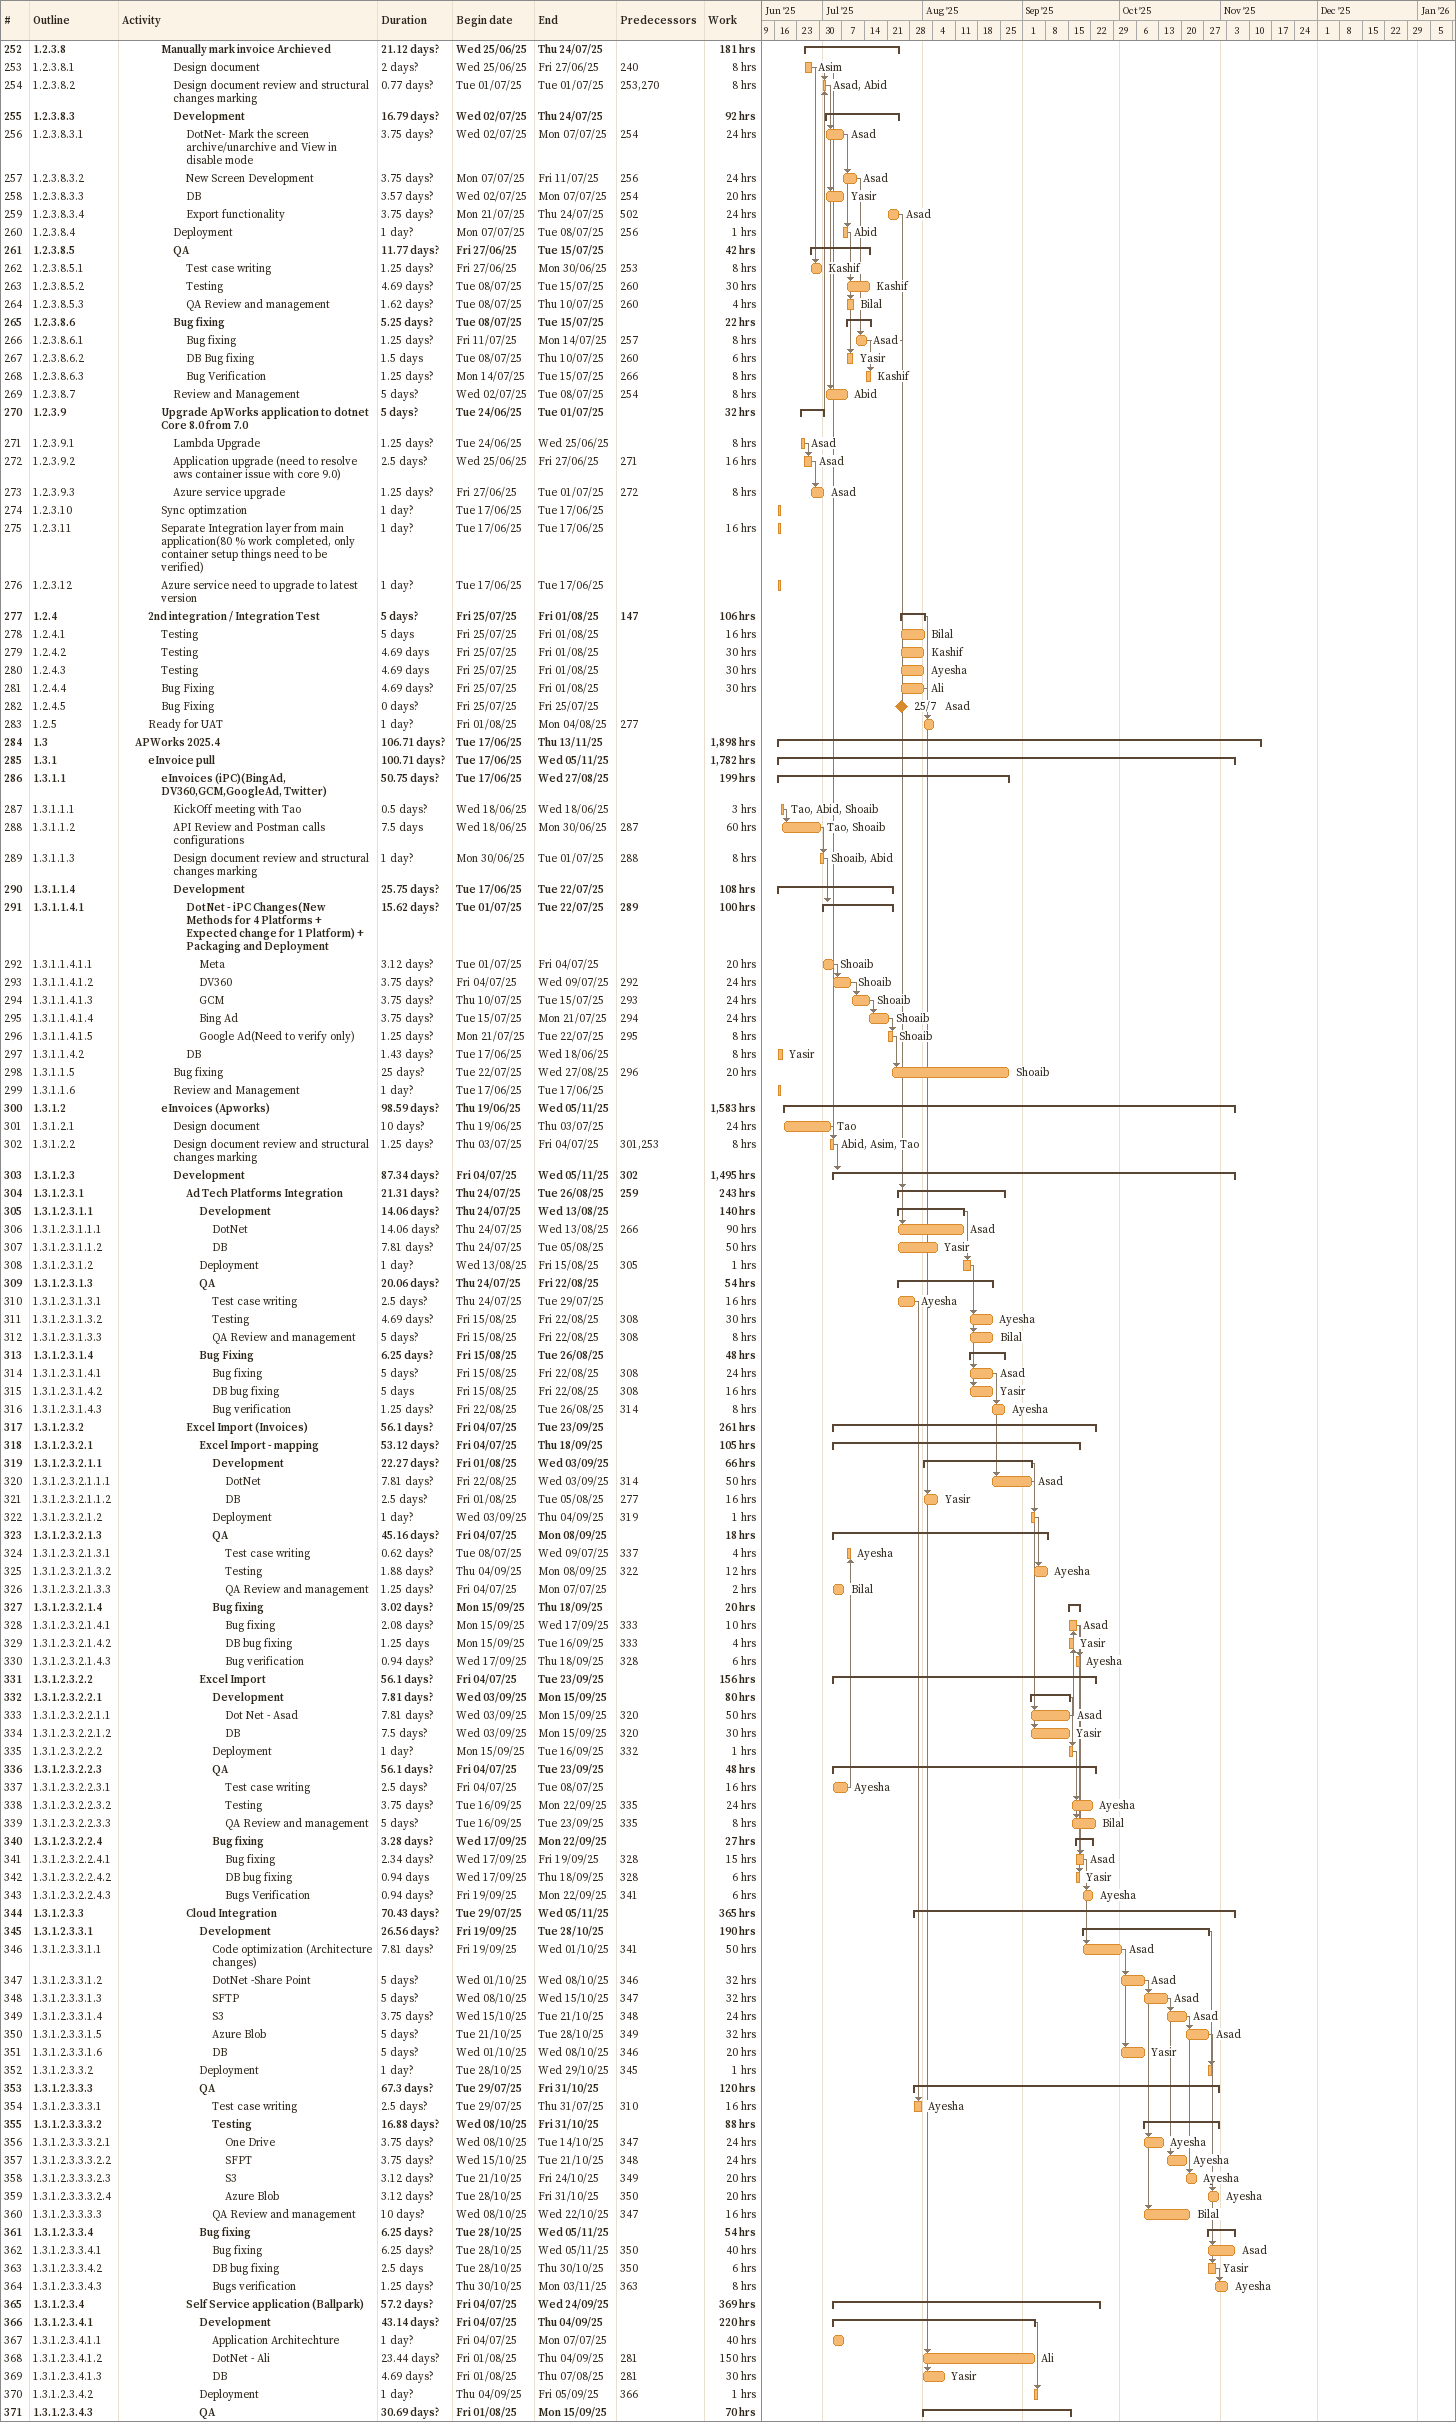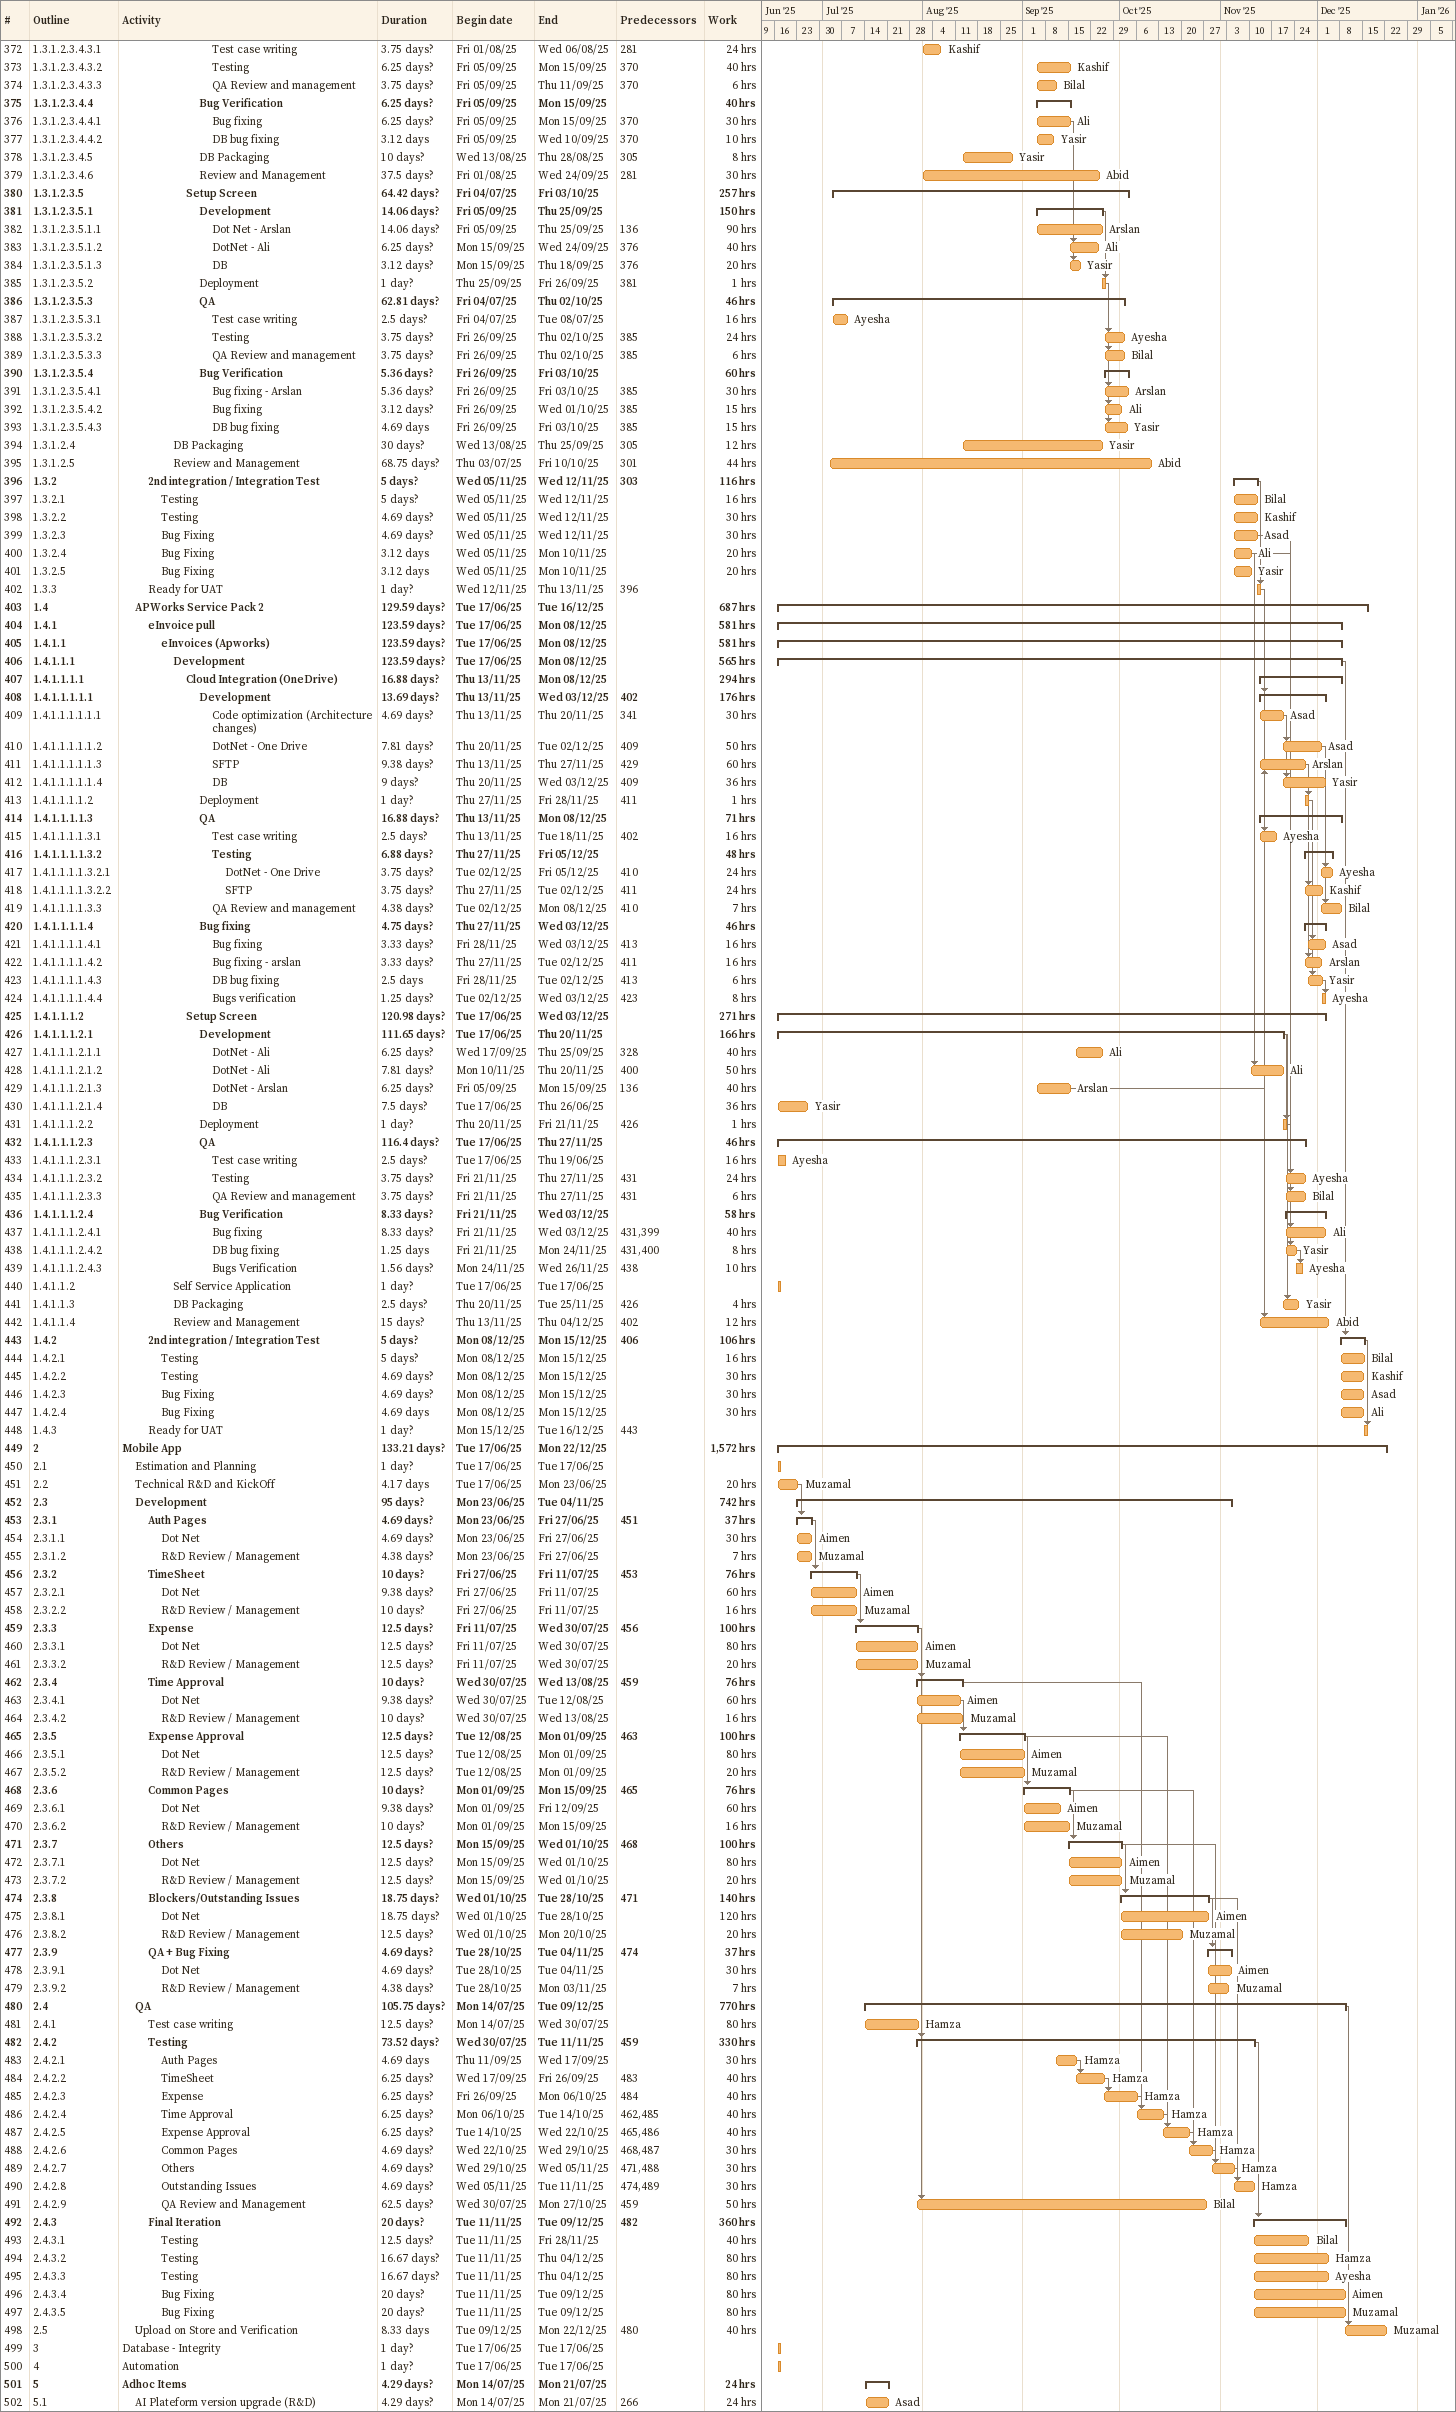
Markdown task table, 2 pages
| ID | WBS | Task | Duration | Start | Finish | Predecessors | Resources | Work (h) |
|---|---|---|---|---|---|---|---|---|
| 252 | 1.2.3.8 | **Manually mark invoice Archieved** | 21.12d? | 2025-06-25 | 2025-07-24 |  |  | 181 |
| 253 | 1.2.3.8.1 | Design document | 2d? | 2025-06-25 | 2025-06-27 | 240 | Asim | 8 |
| 254 | 1.2.3.8.2 | Design document review and structural changes marking | 0.77d? | 2025-07-01 | 2025-07-01 | 253, 270 | Asad, Abid | 8 |
| 255 | 1.2.3.8.3 | **Development** | 16.79d? | 2025-07-02 | 2025-07-24 |  |  | 92 |
| 256 | 1.2.3.8.3.1 | DotNet- Mark the screen archive/unarchive and View in disable mode | 3.75d? | 2025-07-02 | 2025-07-07 | 254 | Asad | 24 |
| 257 | 1.2.3.8.3.2 | New Screen Development | 3.75d? | 2025-07-07 | 2025-07-11 | 256 | Asad | 24 |
| 258 | 1.2.3.8.3.3 | DB | 3.57d? | 2025-07-02 | 2025-07-07 | 254 | Yasir | 20 |
| 259 | 1.2.3.8.3.4 | Export functionality | 3.75d? | 2025-07-21 | 2025-07-24 | 502 | Asad | 24 |
| 260 | 1.2.3.8.4 | Deployment | 1d? | 2025-07-07 | 2025-07-08 | 256 | Abid | 1 |
| 261 | 1.2.3.8.5 | **QA** | 11.77d? | 2025-06-27 | 2025-07-15 |  |  | 42 |
| 262 | 1.2.3.8.5.1 | Test case writing | 1.25d? | 2025-06-27 | 2025-06-30 | 253 | Kashif | 8 |
| 263 | 1.2.3.8.5.2 | Testing | 4.69d? | 2025-07-08 | 2025-07-15 | 260 | Kashif | 30 |
| 264 | 1.2.3.8.5.3 | QA Review and management | 1.62d? | 2025-07-08 | 2025-07-10 | 260 | Bilal | 4 |
| 265 | 1.2.3.8.6 | **Bug fixing** | 5.25d? | 2025-07-08 | 2025-07-15 |  |  | 22 |
| 266 | 1.2.3.8.6.1 | Bug fixing | 1.25d? | 2025-07-11 | 2025-07-14 | 257 | Asad | 8 |
| 267 | 1.2.3.8.6.2 | DB Bug fixing | 1.5d | 2025-07-08 | 2025-07-10 | 260 | Yasir | 6 |
| 268 | 1.2.3.8.6.3 | Bug Verification | 1.25d? | 2025-07-14 | 2025-07-15 | 266 | Kashif | 8 |
| 269 | 1.2.3.8.7 | Review and Management | 5d? | 2025-07-02 | 2025-07-08 | 254 | Abid | 8 |
| 270 | 1.2.3.9 | **Upgrade ApWorks application to dotnet Core 8.0 from 7.0** | 5d? | 2025-06-24 | 2025-07-01 |  |  | 32 |
| 271 | 1.2.3.9.1 | Lambda Upgrade | 1.25d? | 2025-06-24 | 2025-06-25 |  | Asad | 8 |
| 272 | 1.2.3.9.2 | Application upgrade (need to resolve aws container issue with core 9.0) | 2.5d? | 2025-06-25 | 2025-06-27 | 271 | Asad | 16 |
| 273 | 1.2.3.9.3 | Azure service upgrade | 1.25d? | 2025-06-27 | 2025-07-01 | 272 | Asad | 8 |
| 274 | 1.2.3.10 | Sync optimzation | 1d? | 2025-06-17 | 2025-06-17 |  |  |  |
| 275 | 1.2.3.11 | Separate Integration layer from main application(80 % work completed, only container setup things need to be verified) | 1d? | 2025-06-17 | 2025-06-17 |  |  | 16 |
| 276 | 1.2.3.12 | Azure service need to upgrade to latest version | 1d? | 2025-06-17 | 2025-06-17 |  |  |  |
| 277 | 1.2.4 | **2nd integration / Integration Test** | 5d? | 2025-07-25 | 2025-08-01 | 147 |  | 106 |
| 278 | 1.2.4.1 | Testing | 5d | 2025-07-25 | 2025-08-01 |  | Bilal | 16 |
| 279 | 1.2.4.2 | Testing | 4.69d | 2025-07-25 | 2025-08-01 |  | Kashif | 30 |
| 280 | 1.2.4.3 | Testing | 4.69d | 2025-07-25 | 2025-08-01 |  | Ayesha | 30 |
| 281 | 1.2.4.4 | Bug Fixing | 4.69d? | 2025-07-25 | 2025-08-01 |  | Ali | 30 |
| 282 | 1.2.4.5 | Bug Fixing | 0d? | 2025-07-25 | 2025-07-25 |  | Asad |  |
| 283 | 1.2.5 | Ready for UAT | 1d? | 2025-08-01 | 2025-08-04 | 277 |  |  |
| 284 | 1.3 | **APWorks 2025.4** | 106.71d? | 2025-06-17 | 2025-11-13 |  |  | 1898 |
| 285 | 1.3.1 | **eInvoice pull** | 100.71d? | 2025-06-17 | 2025-11-05 |  |  | 1782 |
| 286 | 1.3.1.1 | **eInvoices (iPC)(BingAd, DV360,GCM,GoogleAd, Twitter)** | 50.75d? | 2025-06-17 | 2025-08-27 |  |  | 199 |
| 287 | 1.3.1.1.1 | KickOff meeting with Tao | 0.5d? | 2025-06-18 | 2025-06-18 |  | Tao, Abid, Shoaib | 3 |
| 288 | 1.3.1.1.2 | API Review and Postman calls configurations | 7.5d | 2025-06-18 | 2025-06-30 | 287 | Tao, Shoaib | 60 |
| 289 | 1.3.1.1.3 | Design document review and structural changes marking | 1d? | 2025-06-30 | 2025-07-01 | 288 | Shoaib, Abid | 8 |
| 290 | 1.3.1.1.4 | **Development** | 25.75d? | 2025-06-17 | 2025-07-22 |  |  | 108 |
| 291 | 1.3.1.1.4.1 | **DotNet - iPC Changes(New Methods for 4 Platforms + Expected change for 1 Platform) + Packaging and Deployment** | 15.62d? | 2025-07-01 | 2025-07-22 | 289 |  | 100 |
| 292 | 1.3.1.1.4.1.1 | Meta | 3.12d? | 2025-07-01 | 2025-07-04 |  | Shoaib | 20 |
| 293 | 1.3.1.1.4.1.2 | DV360 | 3.75d? | 2025-07-04 | 2025-07-09 | 292 | Shoaib | 24 |
| 294 | 1.3.1.1.4.1.3 | GCM | 3.75d? | 2025-07-10 | 2025-07-15 | 293 | Shoaib | 24 |
| 295 | 1.3.1.1.4.1.4 | Bing Ad | 3.75d? | 2025-07-15 | 2025-07-21 | 294 | Shoaib | 24 |
| 296 | 1.3.1.1.4.1.5 | Google Ad(Need to verify only) | 1.25d? | 2025-07-21 | 2025-07-22 | 295 | Shoaib | 8 |
| 297 | 1.3.1.1.4.2 | DB | 1.43d? | 2025-06-17 | 2025-06-18 |  | Yasir | 8 |
| 298 | 1.3.1.1.5 | Bug fixing | 25d? | 2025-07-22 | 2025-08-27 | 296 | Shoaib | 20 |
| 299 | 1.3.1.1.6 | Review and Management | 1d? | 2025-06-17 | 2025-06-17 |  |  |  |
| 300 | 1.3.1.2 | **eInvoices (Apworks)** | 98.59d? | 2025-06-19 | 2025-11-05 |  |  | 1583 |
| 301 | 1.3.1.2.1 | Design document | 10d? | 2025-06-19 | 2025-07-03 |  | Tao | 24 |
| 302 | 1.3.1.2.2 | Design document review and structural changes marking | 1.25d? | 2025-07-03 | 2025-07-04 | 301, 253 | Abid, Asim, Tao | 8 |
| 303 | 1.3.1.2.3 | **Development** | 87.34d? | 2025-07-04 | 2025-11-05 | 302 |  | 1495 |
| 304 | 1.3.1.2.3.1 | **Ad Tech Platforms Integration** | 21.31d? | 2025-07-24 | 2025-08-26 | 259 |  | 243 |
| 305 | 1.3.1.2.3.1.1 | **Development** | 14.06d? | 2025-07-24 | 2025-08-13 |  |  | 140 |
| 306 | 1.3.1.2.3.1.1.1 | DotNet | 14.06d? | 2025-07-24 | 2025-08-13 | 266 | Asad | 90 |
| 307 | 1.3.1.2.3.1.1.2 | DB | 7.81d? | 2025-07-24 | 2025-08-05 |  | Yasir | 50 |
| 308 | 1.3.1.2.3.1.2 | Deployment | 1d? | 2025-08-13 | 2025-08-15 | 305 |  | 1 |
| 309 | 1.3.1.2.3.1.3 | **QA** | 20.06d? | 2025-07-24 | 2025-08-22 |  |  | 54 |
| 310 | 1.3.1.2.3.1.3.1 | Test case writing | 2.5d? | 2025-07-24 | 2025-07-29 |  | Ayesha | 16 |
| 311 | 1.3.1.2.3.1.3.2 | Testing | 4.69d? | 2025-08-15 | 2025-08-22 | 308 | Ayesha | 30 |
| 312 | 1.3.1.2.3.1.3.3 | QA Review and management | 5d? | 2025-08-15 | 2025-08-22 | 308 | Bilal | 8 |
| 313 | 1.3.1.2.3.1.4 | **Bug Fixing** | 6.25d? | 2025-08-15 | 2025-08-26 |  |  | 48 |
| 314 | 1.3.1.2.3.1.4.1 | Bug fixing | 5d? | 2025-08-15 | 2025-08-22 | 308 | Asad | 24 |
| 315 | 1.3.1.2.3.1.4.2 | DB bug fixing | 5d | 2025-08-15 | 2025-08-22 | 308 | Yasir | 16 |
| 316 | 1.3.1.2.3.1.4.3 | Bug verification | 1.25d? | 2025-08-22 | 2025-08-26 | 314 | Ayesha | 8 |
| 317 | 1.3.1.2.3.2 | **Excel Import (Invoices)** | 56.1d? | 2025-07-04 | 2025-09-23 |  |  | 261 |
| 318 | 1.3.1.2.3.2.1 | **Excel Import - mapping** | 53.12d? | 2025-07-04 | 2025-09-18 |  |  | 105 |
| 319 | 1.3.1.2.3.2.1.1 | **Development** | 22.27d? | 2025-08-01 | 2025-09-03 |  |  | 66 |
| 320 | 1.3.1.2.3.2.1.1.1 | DotNet | 7.81d? | 2025-08-22 | 2025-09-03 | 314 | Asad | 50 |
| 321 | 1.3.1.2.3.2.1.1.2 | DB | 2.5d? | 2025-08-01 | 2025-08-05 | 277 | Yasir | 16 |
| 322 | 1.3.1.2.3.2.1.2 | Deployment | 1d? | 2025-09-03 | 2025-09-04 | 319 |  | 1 |
| 323 | 1.3.1.2.3.2.1.3 | **QA** | 45.16d? | 2025-07-04 | 2025-09-08 |  |  | 18 |
| 324 | 1.3.1.2.3.2.1.3.1 | Test case writing | 0.62d? | 2025-07-08 | 2025-07-09 | 337 | Ayesha | 4 |
| 325 | 1.3.1.2.3.2.1.3.2 | Testing | 1.88d? | 2025-09-04 | 2025-09-08 | 322 | Ayesha | 12 |
| 326 | 1.3.1.2.3.2.1.3.3 | QA Review and management | 1.25d? | 2025-07-04 | 2025-07-07 |  | Bilal | 2 |
| 327 | 1.3.1.2.3.2.1.4 | **Bug fixing** | 3.02d? | 2025-09-15 | 2025-09-18 |  |  | 20 |
| 328 | 1.3.1.2.3.2.1.4.1 | Bug fixing | 2.08d? | 2025-09-15 | 2025-09-17 | 333 | Asad | 10 |
| 329 | 1.3.1.2.3.2.1.4.2 | DB bug fixing | 1.25d | 2025-09-15 | 2025-09-16 | 333 | Yasir | 4 |
| 330 | 1.3.1.2.3.2.1.4.3 | Bug verification | 0.94d? | 2025-09-17 | 2025-09-18 | 328 | Ayesha | 6 |
| 331 | 1.3.1.2.3.2.2 | **Excel Import** | 56.1d? | 2025-07-04 | 2025-09-23 |  |  | 156 |
| 332 | 1.3.1.2.3.2.2.1 | **Development** | 7.81d? | 2025-09-03 | 2025-09-15 |  |  | 80 |
| 333 | 1.3.1.2.3.2.2.1.1 | Dot Net - Asad | 7.81d? | 2025-09-03 | 2025-09-15 | 320 | Asad | 50 |
| 334 | 1.3.1.2.3.2.2.1.2 | DB | 7.5d? | 2025-09-03 | 2025-09-15 | 320 | Yasir | 30 |
| 335 | 1.3.1.2.3.2.2.2 | Deployment | 1d? | 2025-09-15 | 2025-09-16 | 332 |  | 1 |
| 336 | 1.3.1.2.3.2.2.3 | **QA** | 56.1d? | 2025-07-04 | 2025-09-23 |  |  | 48 |
| 337 | 1.3.1.2.3.2.2.3.1 | Test case writing | 2.5d? | 2025-07-04 | 2025-07-08 |  | Ayesha | 16 |
| 338 | 1.3.1.2.3.2.2.3.2 | Testing | 3.75d? | 2025-09-16 | 2025-09-22 | 335 | Ayesha | 24 |
| 339 | 1.3.1.2.3.2.2.3.3 | QA Review and management | 5d? | 2025-09-16 | 2025-09-23 | 335 | Bilal | 8 |
| 340 | 1.3.1.2.3.2.2.4 | **Bug fixing** | 3.28d? | 2025-09-17 | 2025-09-22 |  |  | 27 |
| 341 | 1.3.1.2.3.2.2.4.1 | Bug fixing | 2.34d? | 2025-09-17 | 2025-09-19 | 328 | Asad | 15 |
| 342 | 1.3.1.2.3.2.2.4.2 | DB bug fixing | 0.94d | 2025-09-17 | 2025-09-18 | 328 | Yasir | 6 |
| 343 | 1.3.1.2.3.2.2.4.3 | Bugs Verification | 0.94d? | 2025-09-19 | 2025-09-22 | 341 | Ayesha | 6 |
| 344 | 1.3.1.2.3.3 | **Cloud Integration** | 70.43d? | 2025-07-29 | 2025-11-05 |  |  | 365 |
| 345 | 1.3.1.2.3.3.1 | **Development** | 26.56d? | 2025-09-19 | 2025-10-28 |  |  | 190 |
| 346 | 1.3.1.2.3.3.1.1 | Code optimization (Architecture changes) | 7.81d? | 2025-09-19 | 2025-10-01 | 341 | Asad | 50 |
| 347 | 1.3.1.2.3.3.1.2 | DotNet -Share Point | 5d? | 2025-10-01 | 2025-10-08 | 346 | Asad | 32 |
| 348 | 1.3.1.2.3.3.1.3 | SFTP | 5d? | 2025-10-08 | 2025-10-15 | 347 | Asad | 32 |
| 349 | 1.3.1.2.3.3.1.4 | S3 | 3.75d? | 2025-10-15 | 2025-10-21 | 348 | Asad | 24 |
| 350 | 1.3.1.2.3.3.1.5 | Azure Blob | 5d? | 2025-10-21 | 2025-10-28 | 349 | Asad | 32 |
| 351 | 1.3.1.2.3.3.1.6 | DB | 5d? | 2025-10-01 | 2025-10-08 | 346 | Yasir | 20 |
| 352 | 1.3.1.2.3.3.2 | Deployment | 1d? | 2025-10-28 | 2025-10-29 | 345 |  | 1 |
| 353 | 1.3.1.2.3.3.3 | **QA** | 67.3d? | 2025-07-29 | 2025-10-31 |  |  | 120 |
| 354 | 1.3.1.2.3.3.3.1 | Test case writing | 2.5d? | 2025-07-29 | 2025-07-31 | 310 | Ayesha | 16 |
| 355 | 1.3.1.2.3.3.3.2 | **Testing** | 16.88d? | 2025-10-08 | 2025-10-31 |  |  | 88 |
| 356 | 1.3.1.2.3.3.3.2.1 | One Drive | 3.75d? | 2025-10-08 | 2025-10-14 | 347 | Ayesha | 24 |
| 357 | 1.3.1.2.3.3.3.2.2 | SFPT | 3.75d? | 2025-10-15 | 2025-10-21 | 348 | Ayesha | 24 |
| 358 | 1.3.1.2.3.3.3.2.3 | S3 | 3.12d? | 2025-10-21 | 2025-10-24 | 349 | Ayesha | 20 |
| 359 | 1.3.1.2.3.3.3.2.4 | Azure Blob | 3.12d? | 2025-10-28 | 2025-10-31 | 350 | Ayesha | 20 |
| 360 | 1.3.1.2.3.3.3.3 | QA Review and management | 10d? | 2025-10-08 | 2025-10-22 | 347 | Bilal | 16 |
| 361 | 1.3.1.2.3.3.4 | **Bug fixing** | 6.25d? | 2025-10-28 | 2025-11-05 |  |  | 54 |
| 362 | 1.3.1.2.3.3.4.1 | Bug fixing | 6.25d? | 2025-10-28 | 2025-11-05 | 350 | Asad | 40 |
| 363 | 1.3.1.2.3.3.4.2 | DB bug fixing | 2.5d | 2025-10-28 | 2025-10-30 | 350 | Yasir | 6 |
| 364 | 1.3.1.2.3.3.4.3 | Bugs verification | 1.25d? | 2025-10-30 | 2025-11-03 | 363 | Ayesha | 8 |
| 365 | 1.3.1.2.3.4 | **Self Service application (Ballpark)** | 57.2d? | 2025-07-04 | 2025-09-24 |  |  | 369 |
| 366 | 1.3.1.2.3.4.1 | **Development** | 43.14d? | 2025-07-04 | 2025-09-04 |  |  | 220 |
| 367 | 1.3.1.2.3.4.1.1 | Application Architechture | 1d? | 2025-07-04 | 2025-07-07 |  |  | 40 |
| 368 | 1.3.1.2.3.4.1.2 | DotNet - Ali | 23.44d? | 2025-08-01 | 2025-09-04 | 281 | Ali | 150 |
| 369 | 1.3.1.2.3.4.1.3 | DB | 4.69d? | 2025-08-01 | 2025-08-07 | 281 | Yasir | 30 |
| 370 | 1.3.1.2.3.4.2 | Deployment | 1d? | 2025-09-04 | 2025-09-05 | 366 |  | 1 |
| 371 | 1.3.1.2.3.4.3 | **QA** | 30.69d? | 2025-08-01 | 2025-09-15 |  |  | 70 |
| 372 | 1.3.1.2.3.4.3.1 | Test case writing | 3.75d? | 2025-08-01 | 2025-08-06 | 281 | Kashif | 24 |
| 373 | 1.3.1.2.3.4.3.2 | Testing | 6.25d? | 2025-09-05 | 2025-09-15 | 370 | Kashif | 40 |
| 374 | 1.3.1.2.3.4.3.3 | QA Review and management | 3.75d? | 2025-09-05 | 2025-09-11 | 370 | Bilal | 6 |
| 375 | 1.3.1.2.3.4.4 | **Bug Verification** | 6.25d? | 2025-09-05 | 2025-09-15 |  |  | 40 |
| 376 | 1.3.1.2.3.4.4.1 | Bug fixing | 6.25d? | 2025-09-05 | 2025-09-15 | 370 | Ali | 30 |
| 377 | 1.3.1.2.3.4.4.2 | DB bug fixing | 3.12d | 2025-09-05 | 2025-09-10 | 370 | Yasir | 10 |
| 378 | 1.3.1.2.3.4.5 | DB Packaging | 10d? | 2025-08-13 | 2025-08-28 | 305 | Yasir | 8 |
| 379 | 1.3.1.2.3.4.6 | Review and Management | 37.5d? | 2025-08-01 | 2025-09-24 | 281 | Abid | 30 |
| 380 | 1.3.1.2.3.5 | **Setup Screen** | 64.42d? | 2025-07-04 | 2025-10-03 |  |  | 257 |
| 381 | 1.3.1.2.3.5.1 | **Development** | 14.06d? | 2025-09-05 | 2025-09-25 |  |  | 150 |
| 382 | 1.3.1.2.3.5.1.1 | Dot Net - Arslan | 14.06d? | 2025-09-05 | 2025-09-25 | 136 | Arslan | 90 |
| 383 | 1.3.1.2.3.5.1.2 | DotNet - Ali | 6.25d? | 2025-09-15 | 2025-09-24 | 376 | Ali | 40 |
| 384 | 1.3.1.2.3.5.1.3 | DB | 3.12d? | 2025-09-15 | 2025-09-18 | 376 | Yasir | 20 |
| 385 | 1.3.1.2.3.5.2 | Deployment | 1d? | 2025-09-25 | 2025-09-26 | 381 |  | 1 |
| 386 | 1.3.1.2.3.5.3 | **QA** | 62.81d? | 2025-07-04 | 2025-10-02 |  |  | 46 |
| 387 | 1.3.1.2.3.5.3.1 | Test case writing | 2.5d? | 2025-07-04 | 2025-07-08 |  | Ayesha | 16 |
| 388 | 1.3.1.2.3.5.3.2 | Testing | 3.75d? | 2025-09-26 | 2025-10-02 | 385 | Ayesha | 24 |
| 389 | 1.3.1.2.3.5.3.3 | QA Review and management | 3.75d? | 2025-09-26 | 2025-10-02 | 385 | Bilal | 6 |
| 390 | 1.3.1.2.3.5.4 | **Bug Verification** | 5.36d? | 2025-09-26 | 2025-10-03 |  |  | 60 |
| 391 | 1.3.1.2.3.5.4.1 | Bug fixing - Arslan | 5.36d? | 2025-09-26 | 2025-10-03 | 385 | Arslan | 30 |
| 392 | 1.3.1.2.3.5.4.2 | Bug fixing | 3.12d? | 2025-09-26 | 2025-10-01 | 385 | Ali | 15 |
| 393 | 1.3.1.2.3.5.4.3 | DB bug fixing | 4.69d | 2025-09-26 | 2025-10-03 | 385 | Yasir | 15 |
| 394 | 1.3.1.2.4 | DB Packaging | 30d? | 2025-08-13 | 2025-09-25 | 305 | Yasir | 12 |
| 395 | 1.3.1.2.5 | Review and Management | 68.75d? | 2025-07-03 | 2025-10-10 | 301 | Abid | 44 |
| 396 | 1.3.2 | **2nd integration / Integration Test** | 5d? | 2025-11-05 | 2025-11-12 | 303 |  | 116 |
| 397 | 1.3.2.1 | Testing | 5d? | 2025-11-05 | 2025-11-12 |  | Bilal | 16 |
| 398 | 1.3.2.2 | Testing | 4.69d? | 2025-11-05 | 2025-11-12 |  | Kashif | 30 |
| 399 | 1.3.2.3 | Bug Fixing | 4.69d? | 2025-11-05 | 2025-11-12 |  | Asad | 30 |
| 400 | 1.3.2.4 | Bug Fixing | 3.12d | 2025-11-05 | 2025-11-10 |  | Ali | 20 |
| 401 | 1.3.2.5 | Bug Fixing | 3.12d | 2025-11-05 | 2025-11-10 |  | Yasir | 20 |
| 402 | 1.3.3 | Ready for UAT | 1d? | 2025-11-12 | 2025-11-13 | 396 |  |  |
| 403 | 1.4 | **APWorks Service Pack 2** | 129.59d? | 2025-06-17 | 2025-12-16 |  |  | 687 |
| 404 | 1.4.1 | **eInvoice pull** | 123.59d? | 2025-06-17 | 2025-12-08 |  |  | 581 |
| 405 | 1.4.1.1 | **eInvoices (Apworks)** | 123.59d? | 2025-06-17 | 2025-12-08 |  |  | 581 |
| 406 | 1.4.1.1.1 | **Development** | 123.59d? | 2025-06-17 | 2025-12-08 |  |  | 565 |
| 407 | 1.4.1.1.1.1 | **Cloud Integration (OneDrive)** | 16.88d? | 2025-11-13 | 2025-12-08 |  |  | 294 |
| 408 | 1.4.1.1.1.1.1 | **Development** | 13.69d? | 2025-11-13 | 2025-12-03 | 402 |  | 176 |
| 409 | 1.4.1.1.1.1.1.1 | Code optimization (Architecture changes) | 4.69d? | 2025-11-13 | 2025-11-20 | 341 | Asad | 30 |
| 410 | 1.4.1.1.1.1.1.2 | DotNet - One Drive | 7.81d? | 2025-11-20 | 2025-12-02 | 409 | Asad | 50 |
| 411 | 1.4.1.1.1.1.1.3 | SFTP | 9.38d? | 2025-11-13 | 2025-11-27 | 429 | Arslan | 60 |
| 412 | 1.4.1.1.1.1.1.4 | DB | 9d? | 2025-11-20 | 2025-12-03 | 409 | Yasir | 36 |
| 413 | 1.4.1.1.1.1.2 | Deployment | 1d? | 2025-11-27 | 2025-11-28 | 411 |  | 1 |
| 414 | 1.4.1.1.1.1.3 | **QA** | 16.88d? | 2025-11-13 | 2025-12-08 |  |  | 71 |
| 415 | 1.4.1.1.1.1.3.1 | Test case writing | 2.5d? | 2025-11-13 | 2025-11-18 | 402 | Ayesha | 16 |
| 416 | 1.4.1.1.1.1.3.2 | **Testing** | 6.88d? | 2025-11-27 | 2025-12-05 |  |  | 48 |
| 417 | 1.4.1.1.1.1.3.2.1 | DotNet - One Drive | 3.75d? | 2025-12-02 | 2025-12-05 | 410 | Ayesha | 24 |
| 418 | 1.4.1.1.1.1.3.2.2 | SFTP | 3.75d? | 2025-11-27 | 2025-12-02 | 411 | Kashif | 24 |
| 419 | 1.4.1.1.1.1.3.3 | QA Review and management | 4.38d? | 2025-12-02 | 2025-12-08 | 410 | Bilal | 7 |
| 420 | 1.4.1.1.1.1.4 | **Bug fixing** | 4.75d? | 2025-11-27 | 2025-12-03 |  |  | 46 |
| 421 | 1.4.1.1.1.1.4.1 | Bug fixing | 3.33d? | 2025-11-28 | 2025-12-03 | 413 | Asad | 16 |
| 422 | 1.4.1.1.1.1.4.2 | Bug fixing - arslan | 3.33d? | 2025-11-27 | 2025-12-02 | 411 | Arslan | 16 |
| 423 | 1.4.1.1.1.1.4.3 | DB bug fixing | 2.5d | 2025-11-28 | 2025-12-02 | 413 | Yasir | 6 |
| 424 | 1.4.1.1.1.1.4.4 | Bugs verification | 1.25d? | 2025-12-02 | 2025-12-03 | 423 | Ayesha | 8 |
| 425 | 1.4.1.1.1.2 | **Setup Screen** | 120.98d? | 2025-06-17 | 2025-12-03 |  |  | 271 |
| 426 | 1.4.1.1.1.2.1 | **Development** | 111.65d? | 2025-06-17 | 2025-11-20 |  |  | 166 |
| 427 | 1.4.1.1.1.2.1.1 | DotNet - Ali | 6.25d? | 2025-09-17 | 2025-09-25 | 328 | Ali | 40 |
| 428 | 1.4.1.1.1.2.1.2 | DotNet - Ali | 7.81d? | 2025-11-10 | 2025-11-20 | 400 | Ali | 50 |
| 429 | 1.4.1.1.1.2.1.3 | DotNet - Arslan | 6.25d? | 2025-09-05 | 2025-09-15 | 136 | Arslan | 40 |
| 430 | 1.4.1.1.1.2.1.4 | DB | 7.5d? | 2025-06-17 | 2025-06-26 |  | Yasir | 36 |
| 431 | 1.4.1.1.1.2.2 | Deployment | 1d? | 2025-11-20 | 2025-11-21 | 426 |  | 1 |
| 432 | 1.4.1.1.1.2.3 | **QA** | 116.4d? | 2025-06-17 | 2025-11-27 |  |  | 46 |
| 433 | 1.4.1.1.1.2.3.1 | Test case writing | 2.5d? | 2025-06-17 | 2025-06-19 |  | Ayesha | 16 |
| 434 | 1.4.1.1.1.2.3.2 | Testing | 3.75d? | 2025-11-21 | 2025-11-27 | 431 | Ayesha | 24 |
| 435 | 1.4.1.1.1.2.3.3 | QA Review and management | 3.75d? | 2025-11-21 | 2025-11-27 | 431 | Bilal | 6 |
| 436 | 1.4.1.1.1.2.4 | **Bug Verification** | 8.33d? | 2025-11-21 | 2025-12-03 |  |  | 58 |
| 437 | 1.4.1.1.1.2.4.1 | Bug fixing | 8.33d? | 2025-11-21 | 2025-12-03 | 431, 399 | Ali | 40 |
| 438 | 1.4.1.1.1.2.4.2 | DB bug fixing | 1.25d | 2025-11-21 | 2025-11-24 | 431, 400 | Yasir | 8 |
| 439 | 1.4.1.1.1.2.4.3 | Bugs Verification | 1.56d? | 2025-11-24 | 2025-11-26 | 438 | Ayesha | 10 |
| 440 | 1.4.1.1.2 | Self Service Application | 1d? | 2025-06-17 | 2025-06-17 |  |  |  |
| 441 | 1.4.1.1.3 | DB Packaging | 2.5d? | 2025-11-20 | 2025-11-25 | 426 | Yasir | 4 |
| 442 | 1.4.1.1.4 | Review and Management | 15d? | 2025-11-13 | 2025-12-04 | 402 | Abid | 12 |
| 443 | 1.4.2 | **2nd integration / Integration Test** | 5d? | 2025-12-08 | 2025-12-15 | 406 |  | 106 |
| 444 | 1.4.2.1 | Testing | 5d? | 2025-12-08 | 2025-12-15 |  | Bilal | 16 |
| 445 | 1.4.2.2 | Testing | 4.69d? | 2025-12-08 | 2025-12-15 |  | Kashif | 30 |
| 446 | 1.4.2.3 | Bug Fixing | 4.69d? | 2025-12-08 | 2025-12-15 |  | Asad | 30 |
| 447 | 1.4.2.4 | Bug Fixing | 4.69d | 2025-12-08 | 2025-12-15 |  | Ali | 30 |
| 448 | 1.4.3 | Ready for UAT | 1d? | 2025-12-15 | 2025-12-16 | 443 |  |  |
| 449 | 2 | **Mobile App** | 133.21d? | 2025-06-17 | 2025-12-22 |  |  | 1572 |
| 450 | 2.1 | Estimation and Planning | 1d? | 2025-06-17 | 2025-06-17 |  |  |  |
| 451 | 2.2 | Technical R&D and KickOff | 4.17d | 2025-06-17 | 2025-06-23 |  | Muzamal | 20 |
| 452 | 2.3 | **Development** | 95d? | 2025-06-23 | 2025-11-04 |  |  | 742 |
| 453 | 2.3.1 | **Auth Pages** | 4.69d? | 2025-06-23 | 2025-06-27 | 451 |  | 37 |
| 454 | 2.3.1.1 | Dot Net | 4.69d? | 2025-06-23 | 2025-06-27 |  | Aimen | 30 |
| 455 | 2.3.1.2 | R&D Review / Management | 4.38d? | 2025-06-23 | 2025-06-27 |  | Muzamal | 7 |
| 456 | 2.3.2 | **TimeSheet** | 10d? | 2025-06-27 | 2025-07-11 | 453 |  | 76 |
| 457 | 2.3.2.1 | Dot Net | 9.38d? | 2025-06-27 | 2025-07-11 |  | Aimen | 60 |
| 458 | 2.3.2.2 | R&D Review / Management | 10d? | 2025-06-27 | 2025-07-11 |  | Muzamal | 16 |
| 459 | 2.3.3 | **Expense** | 12.5d? | 2025-07-11 | 2025-07-30 | 456 |  | 100 |
| 460 | 2.3.3.1 | Dot Net | 12.5d? | 2025-07-11 | 2025-07-30 |  | Aimen | 80 |
| 461 | 2.3.3.2 | R&D Review / Management | 12.5d? | 2025-07-11 | 2025-07-30 |  | Muzamal | 20 |
| 462 | 2.3.4 | **Time Approval** | 10d? | 2025-07-30 | 2025-08-13 | 459 |  | 76 |
| 463 | 2.3.4.1 | Dot Net | 9.38d? | 2025-07-30 | 2025-08-12 |  | Aimen | 60 |
| 464 | 2.3.4.2 | R&D Review / Management | 10d? | 2025-07-30 | 2025-08-13 |  | Muzamal | 16 |
| 465 | 2.3.5 | **Expense Approval** | 12.5d? | 2025-08-12 | 2025-09-01 | 463 |  | 100 |
| 466 | 2.3.5.1 | Dot Net | 12.5d? | 2025-08-12 | 2025-09-01 |  | Aimen | 80 |
| 467 | 2.3.5.2 | R&D Review / Management | 12.5d? | 2025-08-12 | 2025-09-01 |  | Muzamal | 20 |
| 468 | 2.3.6 | **Common Pages** | 10d? | 2025-09-01 | 2025-09-15 | 465 |  | 76 |
| 469 | 2.3.6.1 | Dot Net | 9.38d? | 2025-09-01 | 2025-09-12 |  | Aimen | 60 |
| 470 | 2.3.6.2 | R&D Review / Management | 10d? | 2025-09-01 | 2025-09-15 |  | Muzamal | 16 |
| 471 | 2.3.7 | **Others** | 12.5d? | 2025-09-15 | 2025-10-01 | 468 |  | 100 |
| 472 | 2.3.7.1 | Dot Net | 12.5d? | 2025-09-15 | 2025-10-01 |  | Aimen | 80 |
| 473 | 2.3.7.2 | R&D Review / Management | 12.5d? | 2025-09-15 | 2025-10-01 |  | Muzamal | 20 |
| 474 | 2.3.8 | **Blockers/Outstanding Issues** | 18.75d? | 2025-10-01 | 2025-10-28 | 471 |  | 140 |
| 475 | 2.3.8.1 | Dot Net | 18.75d? | 2025-10-01 | 2025-10-28 |  | Aimen | 120 |
| 476 | 2.3.8.2 | R&D Review / Management | 12.5d? | 2025-10-01 | 2025-10-20 |  | Muzamal | 20 |
| 477 | 2.3.9 | **QA + Bug Fixing** | 4.69d? | 2025-10-28 | 2025-11-04 | 474 |  | 37 |
| 478 | 2.3.9.1 | Dot Net | 4.69d? | 2025-10-28 | 2025-11-04 |  | Aimen | 30 |
| 479 | 2.3.9.2 | R&D Review / Management | 4.38d? | 2025-10-28 | 2025-11-03 |  | Muzamal | 7 |
| 480 | 2.4 | **QA** | 105.75d? | 2025-07-14 | 2025-12-09 |  |  | 770 |
| 481 | 2.4.1 | Test case writing | 12.5d? | 2025-07-14 | 2025-07-30 |  | Hamza | 80 |
| 482 | 2.4.2 | **Testing** | 73.52d? | 2025-07-30 | 2025-11-11 | 459 |  | 330 |
| 483 | 2.4.2.1 | Auth Pages | 4.69d | 2025-09-11 | 2025-09-17 |  | Hamza | 30 |
| 484 | 2.4.2.2 | TimeSheet | 6.25d? | 2025-09-17 | 2025-09-26 | 483 | Hamza | 40 |
| 485 | 2.4.2.3 | Expense | 6.25d? | 2025-09-26 | 2025-10-06 | 484 | Hamza | 40 |
| 486 | 2.4.2.4 | Time Approval | 6.25d? | 2025-10-06 | 2025-10-14 | 462, 485 | Hamza | 40 |
| 487 | 2.4.2.5 | Expense Approval | 6.25d? | 2025-10-14 | 2025-10-22 | 465, 486 | Hamza | 40 |
| 488 | 2.4.2.6 | Common Pages | 4.69d? | 2025-10-22 | 2025-10-29 | 468, 487 | Hamza | 30 |
| 489 | 2.4.2.7 | Others | 4.69d? | 2025-10-29 | 2025-11-05 | 471, 488 | Hamza | 30 |
| 490 | 2.4.2.8 | Outstanding Issues | 4.69d? | 2025-11-05 | 2025-11-11 | 474, 489 | Hamza | 30 |
| 491 | 2.4.2.9 | QA Review and Management | 62.5d? | 2025-07-30 | 2025-10-27 | 459 | Bilal | 50 |
| 492 | 2.4.3 | **Final Iteration** | 20d? | 2025-11-11 | 2025-12-09 | 482 |  | 360 |
| 493 | 2.4.3.1 | Testing | 12.5d? | 2025-11-11 | 2025-11-28 |  | Bilal | 40 |
| 494 | 2.4.3.2 | Testing | 16.67d? | 2025-11-11 | 2025-12-04 |  | Hamza | 80 |
| 495 | 2.4.3.3 | Testing | 16.67d? | 2025-11-11 | 2025-12-04 |  | Ayesha | 80 |
| 496 | 2.4.3.4 | Bug Fixing | 20d? | 2025-11-11 | 2025-12-09 |  | Aimen | 80 |
| 497 | 2.4.3.5 | Bug Fixing | 20d? | 2025-11-11 | 2025-12-09 |  | Muzamal | 80 |
| 498 | 2.5 | Upload on Store and Verification | 8.33d | 2025-12-09 | 2025-12-22 | 480 | Muzamal | 40 |
| 499 | 3 | Database - Integrity | 1d? | 2025-06-17 | 2025-06-17 |  |  |  |
| 500 | 4 | Automation | 1d? | 2025-06-17 | 2025-06-17 |  |  |  |
| 501 | 5 | **Adhoc Items** | 4.29d? | 2025-07-14 | 2025-07-21 |  |  | 24 |
| 502 | 5.1 | AI Plateform version upgrade (R&D) | 4.29d? | 2025-07-14 | 2025-07-21 | 266 | Asad | 24 |
